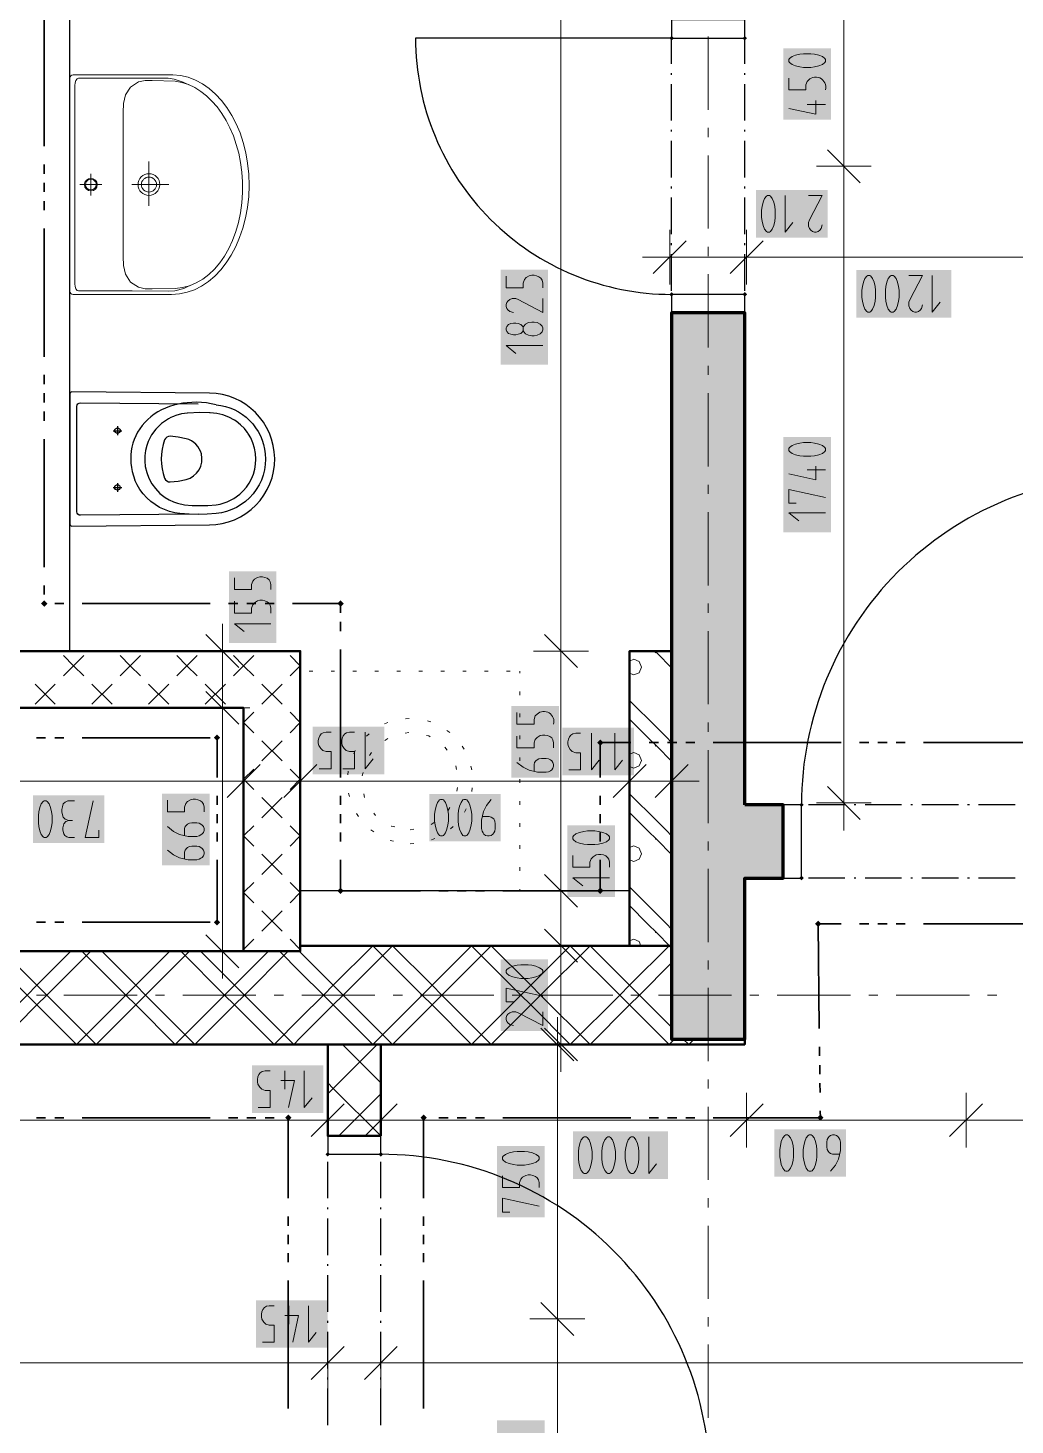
# Model space of a CAD drawing. Header units: millimetres. Extents: x 0 to 594, y 0 to 420.
# Drawn here: x 448.8 to 473.51, y 226.79 to 261.76 of the extents above; entities that cross this region are included whole.
import ezdxf

# ---------------------------------------------------------------- set-up
doc = ezdxf.new("R2010")
doc.units = ezdxf.units.MM
doc.header["$LTSCALE"] = 8
for name, color, linetype in [('PDF_Dvere', 7, 'Continuous'), ('PDF_Instalacni prizdivka do 1m', 7, 'Continuous'), ('PDF_Instalacni prizdivky', 7, 'Continuous'), ('PDF_Koty delkove', 7, 'Continuous'), ('PDF_Osy hlavni', 7, 'Continuous'), ('PDF_Pozarni useky', 7, 'Continuous'), ('PDF_Pricky CP', 7, 'Continuous'), ('PDF_Pricky zdene', 7, 'Continuous'), ('PDF_Sanita', 7, 'Continuous'), ('PDF_Steny akusticke', 7, 'Continuous'), ('PDF_Steny obvodove nosne', 7, 'Continuous')]:
    doc.layers.add(name, color=color, linetype=linetype)

msp = doc.modelspace()

# ---------------------------------------------------------------- linework, layer by layer
at = {"layer": 'PDF_Dvere', "lineweight": 25}
for points in [[(466.747, 261.499), (466.747, 261.957), (464.915, 261.957), (464.915, 261.499)], [(466.747, 254.63), (466.747, 255.088), (464.915, 255.088), (464.915, 254.63)], [(467.708, 240.48), (468.166, 240.48), (468.166, 242.312), (467.708, 242.312)], [(456.306, 234.023), (456.306, 233.565), (457.634, 233.565), (457.634, 234.023)]]:
    msp.add_lwpolyline(points, close=True, dxfattribs=at)
for points in [[(464.915, 260.856), (464.915, 261.499), (458.504, 261.499, 0.414214), (464.915, 255.088)], [(476.409, 242.312), (476.409, 250.555, 0.414214), (468.166, 242.312)], [(457.634, 225.322), (465.877, 225.322, 0.414214), (457.634, 233.565)]]:
    msp.add_lwpolyline(points, format="xyb", dxfattribs=at)
for points in [[(466.747, 260.856), (466.747, 261.499)], [(464.915, 260.581), (464.915, 260.627)], [(466.747, 260.581), (466.747, 260.627)], [(464.915, 259.437), (464.915, 260.352)], [(466.747, 259.437), (466.747, 260.352)], [(464.915, 259.162), (464.915, 259.208)], [(466.747, 259.162), (466.747, 259.208)], [(464.915, 258.017), (464.915, 258.933)], [(466.747, 258.017), (466.747, 258.933)], [(464.915, 257.742), (464.915, 257.788)], [(466.747, 257.742), (466.747, 257.788)], [(464.915, 256.597), (464.915, 257.513)], [(466.747, 256.597), (466.747, 257.513)], [(464.915, 256.323), (464.915, 256.368)], [(466.747, 256.323), (466.747, 256.368)], [(464.915, 255.178), (464.915, 256.094)], [(466.747, 255.178), (466.747, 256.094)], [(469.255, 242.312), (468.339, 242.312)], [(469.53, 242.312), (469.484, 242.312)], [(470.674, 242.312), (469.759, 242.312)], [(470.949, 242.312), (470.903, 242.312)], [(472.094, 242.312), (471.178, 242.312)], [(472.369, 242.312), (472.323, 242.312)], [(473.514, 242.312), (472.598, 242.312)], [(469.255, 240.48), (468.339, 240.48)], [(469.53, 240.48), (469.484, 240.48)], [(470.674, 240.48), (469.759, 240.48)], [(470.949, 240.48), (470.903, 240.48)], [(472.094, 240.48), (471.178, 240.48)], [(472.369, 240.48), (472.323, 240.48)], [(473.514, 240.48), (472.598, 240.48)], [(456.306, 232.464), (456.306, 233.38)], [(457.634, 232.464), (457.634, 233.38)], [(456.306, 232.189), (456.306, 232.235)], [(457.634, 232.189), (457.634, 232.235)], [(456.306, 231.044), (456.306, 231.96)], [(457.634, 231.044), (457.634, 231.96)], [(456.306, 230.77), (456.306, 230.815)], [(457.634, 230.77), (457.634, 230.815)], [(456.306, 229.625), (456.306, 230.541)], [(457.634, 229.625), (457.634, 230.541)], [(456.306, 229.35), (456.306, 229.396)], [(456.306, 228.205), (456.306, 229.121)], [(457.634, 229.35), (457.634, 229.396)], [(457.634, 228.205), (457.634, 229.121)], [(456.306, 227.93), (456.306, 227.976)], [(456.306, 226.786), (456.306, 227.701)], [(457.634, 227.93), (457.634, 227.976)], [(457.634, 226.786), (457.634, 227.701)]]:
    msp.add_lwpolyline(points, dxfattribs=at)
at = {"layer": 'PDF_Dvere', "lineweight": 25, "transparency": 33554559}
for points in [[(464.915, 261.442), (464.858, 261.499), (464.973, 261.499), (464.915, 261.557)], [(466.747, 261.442), (466.69, 261.499), (466.804, 261.499), (466.747, 261.557)], [(464.915, 255.031), (464.858, 255.088), (464.973, 255.088), (464.915, 255.146)], [(466.747, 255.031), (466.69, 255.088), (466.804, 255.088), (466.747, 255.146)], [(468.223, 242.312), (468.166, 242.255), (468.166, 242.369), (468.109, 242.312)], [(468.223, 240.48), (468.166, 240.423), (468.166, 240.537), (468.109, 240.48)], [(456.306, 233.508), (456.249, 233.565), (456.363, 233.565), (456.306, 233.622)], [(457.634, 233.508), (457.577, 233.565), (457.691, 233.565), (457.634, 233.622)]]:
    msp.add_solid(points, dxfattribs=at)
at = {"layer": 'PDF_Instalacni prizdivka do 1m', "lineweight": 25}
for points in [[(448.292, 262.873), (448.292, 246.159), (449.849, 246.159), (449.849, 262.873)], [(455.619, 238.786), (463.862, 238.786), (463.862, 240.16), (455.619, 240.16)]]:
    msp.add_lwpolyline(points, close=True, dxfattribs=at)
at = {"layer": 'PDF_Instalacni prizdivky', "lineweight": 50}
msp.add_lwpolyline([(464.915, 238.786), (464.915, 246.159), (464.87, 246.159), (463.862, 246.159), (463.862, 238.786)], close=True, dxfattribs=at)
at = {"layer": 'PDF_Instalacni prizdivky', "lineweight": 9}
for points in [[(463.862, 245.604), (463.965, 245.562), (464.104, 245.619), (464.161, 245.758), (464.104, 245.897), (463.965, 245.954), (463.862, 245.911)], [(464.549, 246.108), (464.498, 246.159)], [(464.915, 245.742), (464.549, 246.108)], [(464.915, 243.873), (464.783, 244.006), (464.549, 244.24), (463.862, 244.927)], [(464.315, 244.006), (463.862, 244.46)], [(464.549, 243.773), (464.315, 244.006)], [(464.915, 243.406), (464.549, 243.773)], [(463.862, 243.269), (463.965, 243.226), (464.104, 243.284), (464.161, 243.422), (464.104, 243.561), (463.965, 243.619), (463.862, 243.576)], [(464.915, 241.538), (464.783, 241.671), (464.549, 241.904), (463.862, 242.591)], [(464.315, 241.671), (463.862, 242.124)], [(464.549, 241.437), (464.315, 241.671)], [(464.915, 241.071), (464.549, 241.437)], [(463.862, 240.933), (463.965, 240.891), (464.104, 240.948), (464.161, 241.087), (464.104, 241.226), (463.965, 241.283), (463.862, 241.24)], [(464.915, 239.202), (464.783, 239.335), (464.549, 239.569), (463.862, 240.256)], [(464.315, 239.335), (463.862, 239.789)], [(464.549, 239.102), (464.315, 239.335)], [(464.147, 238.786), (464.104, 238.89), (463.965, 238.948), (463.862, 238.905)], [(464.865, 238.786), (464.549, 239.102)]]:
    msp.add_lwpolyline(points, dxfattribs=at)
at = {"layer": 'PDF_Instalacni prizdivky', "lineweight": 9, "transparency": 33554559}
for points in [[(464.514, 246.104), (464.493, 246.124), (464.535, 246.124), (464.514, 246.145)], [(464.514, 243.768), (464.493, 243.789), (464.535, 243.789), (464.514, 243.81)], [(464.514, 241.433), (464.493, 241.454), (464.535, 241.454), (464.514, 241.474)], [(464.514, 239.097), (464.493, 239.118), (464.535, 239.118), (464.514, 239.139)]]:
    msp.add_solid(points, dxfattribs=at)
at = {"layer": 'PDF_Koty delkove', "lineweight": 18}
for points in [[(462.145, 236.313), (462.145, 237.158), (462.145, 238.786), (462.145, 240.16), (462.145, 244.34), (462.145, 246.159), (462.145, 262.873), (462.145, 269.284), (462.145, 270.612), (462.145, 276.108), (462.145, 313.476)], [(469.226, 242.358), (469.226, 258.294), (469.226, 262.415)], [(468.524, 259.939), (468.524, 259.596), (467.853, 259.744)], [(468.768, 259.841), (468.311, 259.841)], [(469.639, 257.882), (468.814, 258.706)], [(469.913, 258.294), (469.226, 258.294), (468.54, 258.294)], [(467.498, 256.921), (467.51, 257.011), (467.51, 257.194), (467.498, 257.286), (467.473, 257.393), (467.436, 257.485), (467.388, 257.546), (467.363, 257.562), (467.315, 257.562), (467.29, 257.546), (467.241, 257.485), (467.204, 257.393), (467.18, 257.286), (467.168, 257.194)], [(467.755, 257.562), (467.755, 256.646), (467.95, 256.889)], [(468.342, 257.562), (468.685, 257.562), (468.366, 256.951), (468.342, 256.889), (468.342, 256.798), (468.366, 256.737), (468.403, 256.692), (468.44, 256.661), (468.489, 256.646), (468.537, 256.646), (468.586, 256.661), (468.623, 256.692), (468.66, 256.737), (468.685, 256.828)], [(467.168, 257.194), (467.168, 257.011), (467.18, 256.921), (467.204, 256.813), (467.241, 256.722), (467.29, 256.661), (467.315, 256.646), (467.363, 256.646), (467.388, 256.661), (467.436, 256.722), (467.473, 256.813), (467.498, 256.921)], [(464.87, 256.707), (464.87, 256.02), (464.87, 255.333)], [(466.793, 256.707), (466.793, 256.02), (466.793, 255.333)], [(465.282, 256.432), (464.457, 255.608)], [(467.205, 256.432), (466.381, 255.608)], [(464.87, 256.02), (464.183, 256.02)], [(524.585, 256.02), (520.535, 256.02), (518.174, 256.02), (514.199, 256.02), (511.58, 256.02), (507.641, 256.02), (497.658, 256.02), (496.65, 256.02), (480.256, 256.02), (477.783, 256.02), (466.793, 256.02), (464.87, 256.02)], [(460.771, 255.544), (460.771, 255.25), (461.198, 255.25), (461.198, 255.373), (461.229, 255.458), (461.275, 255.507), (461.351, 255.556), (461.411, 255.568), (461.473, 255.568), (461.534, 255.556), (461.594, 255.531), (461.64, 255.495), (461.671, 255.446), (461.687, 255.373), (461.687, 255.25)], [(470.853, 255.562), (471.196, 255.562), (470.877, 254.951), (470.853, 254.89), (470.853, 254.798), (470.877, 254.737), (470.914, 254.692), (470.951, 254.661), (471, 254.646), (471.048, 254.646), (471.098, 254.661), (471.134, 254.692), (471.171, 254.737), (471.196, 254.828)], [(471.44, 255.562), (471.44, 254.646), (471.636, 254.89)], [(461.687, 254.981), (461.687, 254.638), (461.076, 254.957), (461.015, 254.981), (460.923, 254.981), (460.863, 254.957), (460.817, 254.92), (460.786, 254.883), (460.771, 254.834), (460.771, 254.786), (460.786, 254.737), (460.817, 254.7), (460.863, 254.663), (460.953, 254.638)], [(461.198, 254.174), (461.182, 254.15), (461.136, 254.113), (461.076, 254.089), (461.015, 254.076), (460.953, 254.076), (460.893, 254.089), (460.831, 254.113), (460.786, 254.162), (460.771, 254.199), (460.771, 254.247), (460.786, 254.284), (460.831, 254.333), (460.893, 254.357), (460.953, 254.37), (461.015, 254.37), (461.076, 254.357), (461.136, 254.333), (461.182, 254.296), (461.198, 254.272)], [(461.687, 253.807), (460.771, 253.807), (461.015, 253.612)], [(468.524, 250.791), (468.524, 250.448), (467.853, 250.596)], [(468.768, 250.693), (468.311, 250.693)], [(468.035, 249.861), (467.853, 249.861), (467.853, 250.204), (468.768, 250.008)], [(468.768, 249.617), (467.853, 249.617), (468.096, 249.421)], [(453.968, 247.994), (453.968, 247.7), (454.394, 247.7), (454.394, 247.823), (454.426, 247.908), (454.471, 247.957), (454.547, 248.005), (454.608, 248.018), (454.669, 248.018), (454.731, 248.005), (454.791, 247.981), (454.837, 247.944), (454.868, 247.896), (454.884, 247.823), (454.884, 247.7)], [(453.968, 247.406), (453.968, 247.113), (454.394, 247.113), (454.394, 247.235), (454.426, 247.321), (454.471, 247.37), (454.547, 247.418), (454.608, 247.431), (454.669, 247.431), (454.731, 247.418), (454.791, 247.394), (454.837, 247.357), (454.868, 247.309), (454.884, 247.235), (454.884, 247.113)], [(454.079, 245.746), (453.255, 246.571)], [(453.667, 246.159), (453.667, 246.846)], [(454.884, 246.844), (453.968, 246.844), (454.211, 246.648)], [(462.557, 245.746), (461.733, 246.571)], [(454.354, 246.159), (453.667, 246.159), (452.98, 246.159)], [(453.667, 241.847), (453.667, 244.739), (453.667, 246.159)], [(462.832, 246.159), (462.145, 246.159), (461.458, 246.159)], [(454.079, 244.327), (453.255, 245.151)], [(454.354, 244.739), (453.667, 244.739), (452.98, 244.739)], [(456.094, 243.216), (456.387, 243.216), (456.387, 243.643), (456.265, 243.643), (456.179, 243.674), (456.13, 243.72), (456.082, 243.796), (456.069, 243.856), (456.069, 243.918), (456.082, 243.979), (456.106, 244.039), (456.143, 244.085), (456.191, 244.116), (456.265, 244.132), (456.387, 244.132)], [(456.681, 243.216), (456.974, 243.216), (456.974, 243.643), (456.852, 243.643), (456.767, 243.674), (456.717, 243.72), (456.669, 243.796), (456.656, 243.856), (456.656, 243.918), (456.669, 243.979), (456.693, 244.039), (456.73, 244.085), (456.778, 244.116), (456.852, 244.132), (456.974, 244.132)], [(457.244, 244.132), (457.244, 243.216), (457.439, 243.46)], [(462.342, 243.19), (462.636, 243.19), (462.636, 243.617), (462.513, 243.617), (462.428, 243.648), (462.379, 243.693), (462.331, 243.769), (462.318, 243.83), (462.318, 243.891), (462.331, 243.953), (462.355, 244.013), (462.391, 244.059), (462.44, 244.09), (462.513, 244.106), (462.636, 244.106)], [(462.905, 244.106), (462.905, 243.19), (463.1, 243.433)], [(463.492, 244.106), (463.492, 243.19), (463.687, 243.433)], [(461.043, 244.034), (461.043, 243.741), (461.47, 243.741), (461.47, 243.863), (461.501, 243.949), (461.547, 243.998), (461.623, 244.046), (461.683, 244.059), (461.744, 244.059), (461.806, 244.046), (461.866, 244.022), (461.912, 243.985), (461.943, 243.937), (461.959, 243.863), (461.959, 243.741)], [(454.2, 243.594), (454.2, 242.907), (454.2, 242.22)], [(455.619, 243.594), (455.619, 242.907), (455.619, 242.22)], [(461.47, 243.154), (461.47, 243.325), (461.485, 243.374), (461.515, 243.411), (461.547, 243.435), (461.591, 243.459), (461.653, 243.472), (461.775, 243.472), (461.836, 243.459), (461.882, 243.435), (461.912, 243.411), (461.943, 243.374), (461.959, 243.325), (461.959, 243.276), (461.943, 243.227), (461.912, 243.191), (461.882, 243.166), (461.836, 243.141), (461.775, 243.129), (461.561, 243.129), (461.348, 243.178), (461.195, 243.251), (461.043, 243.374)], [(463.862, 243.594), (463.862, 242.907), (463.862, 242.22)], [(464.915, 243.594), (464.915, 242.907), (464.915, 242.22)], [(454.612, 243.319), (453.787, 242.495)], [(456.031, 243.319), (455.207, 242.495)], [(464.274, 243.319), (463.45, 242.495)], [(465.327, 243.319), (464.503, 242.495)], [(464.915, 242.907), (463.862, 242.907), (461.787, 242.907), (455.619, 242.907), (454.552, 242.907), (454.2, 242.907), (452.545, 242.907), (447.514, 242.907)], [(464.915, 242.907), (465.602, 242.907)], [(469.639, 241.945), (468.814, 242.77)], [(449.966, 242.412), (449.795, 242.412), (449.734, 242.381), (449.685, 242.335), (449.661, 242.259), (449.648, 242.198), (449.648, 242.137), (449.661, 242.06), (449.685, 242), (449.734, 241.954), (449.819, 241.923)], [(450.578, 241.679), (450.578, 241.496), (450.235, 241.496), (450.43, 242.412)], [(452.293, 242.428), (452.293, 242.134), (452.72, 242.134), (452.72, 242.257), (452.751, 242.342), (452.797, 242.391), (452.873, 242.44), (452.933, 242.452), (452.995, 242.452), (453.056, 242.44), (453.116, 242.416), (453.162, 242.379), (453.193, 242.33), (453.209, 242.257), (453.209, 242.134)], [(459.202, 241.548), (459.251, 241.609), (459.287, 241.701), (459.312, 241.808), (459.325, 241.899), (459.325, 242.082), (459.312, 242.174), (459.287, 242.281), (459.251, 242.372), (459.202, 242.434), (459.177, 242.449), (459.129, 242.449), (459.104, 242.434), (459.055, 242.372), (459.019, 242.281), (458.995, 242.174), (458.982, 242.082)], [(460.401, 242.449), (460.278, 242.296), (460.205, 242.143), (460.156, 241.93)], [(469.913, 242.358), (469.226, 242.358), (468.54, 242.358)], [(469.226, 242.358), (469.226, 241.671)], [(458.982, 242.082), (458.982, 241.899), (458.995, 241.808), (459.019, 241.701), (459.055, 241.609), (459.104, 241.548), (459.129, 241.533), (459.177, 241.533), (459.202, 241.548)], [(460.156, 241.93), (460.156, 241.716), (460.169, 241.655), (460.193, 241.609), (460.217, 241.579), (460.254, 241.548), (460.303, 241.533), (460.351, 241.533), (460.401, 241.548), (460.437, 241.579), (460.462, 241.609), (460.486, 241.655), (460.499, 241.716), (460.499, 241.838), (460.486, 241.899), (460.462, 241.96), (460.401, 242.006), (460.351, 242.022), (460.18, 242.022)], [(449.819, 241.496), (449.77, 241.511), (449.721, 241.542), (449.697, 241.588), (449.672, 241.679), (449.672, 241.74), (449.697, 241.832), (449.746, 241.893), (449.819, 241.923), (449.917, 241.923)], [(453.086, 241.535), (453.025, 241.522), (452.811, 241.522), (452.598, 241.572), (452.445, 241.645), (452.293, 241.768)], [(452.72, 241.547), (452.72, 241.718), (452.735, 241.768), (452.766, 241.804), (452.797, 241.828), (452.842, 241.853), (452.903, 241.865), (453.025, 241.865), (453.086, 241.853), (453.132, 241.828), (453.162, 241.804), (453.193, 241.768), (453.209, 241.718), (453.209, 241.67), (453.193, 241.621), (453.162, 241.584), (453.132, 241.56), (453.086, 241.535)], [(453.667, 238.648), (453.667, 241.847)], [(462.992, 241.657), (462.809, 241.657), (462.719, 241.645), (462.611, 241.621), (462.52, 241.584), (462.459, 241.536), (462.444, 241.511), (462.444, 241.462), (462.459, 241.437), (462.52, 241.389), (462.611, 241.352), (462.719, 241.327), (462.809, 241.315), (462.992, 241.315), (463.084, 241.327), (463.191, 241.352)], [(463.191, 241.352), (463.283, 241.389), (463.344, 241.437), (463.36, 241.462), (463.36, 241.511), (463.344, 241.536), (463.283, 241.584), (463.191, 241.621), (463.084, 241.645), (462.992, 241.657)], [(449.966, 241.496), (449.819, 241.496)], [(452.72, 240.96), (452.72, 241.131), (452.735, 241.18), (452.766, 241.217), (452.797, 241.241), (452.842, 241.266), (452.903, 241.278), (453.025, 241.278), (453.086, 241.266), (453.132, 241.241), (453.162, 241.217), (453.193, 241.18), (453.209, 241.131), (453.209, 241.083), (453.193, 241.034), (453.162, 240.997), (453.132, 240.973), (453.086, 240.948), (453.025, 240.935), (452.811, 240.935), (452.598, 240.984), (452.445, 241.058), (452.293, 241.18)], [(462.444, 241.046), (462.444, 240.753), (462.871, 240.753), (462.871, 240.875), (462.902, 240.96), (462.948, 241.009), (463.024, 241.058), (463.084, 241.07), (463.145, 241.07), (463.207, 241.058), (463.267, 241.034), (463.313, 240.997), (463.344, 240.948), (463.36, 240.875), (463.36, 240.753)], [(462.557, 239.747), (461.733, 240.572)], [(463.36, 240.483), (462.444, 240.483), (462.688, 240.288)], [(462.832, 240.16), (462.145, 240.16), (461.458, 240.16)], [(462.557, 238.374), (461.733, 239.198)], [(454.079, 238.236), (453.255, 239.06)], [(454.354, 238.648), (453.667, 238.648), (452.98, 238.648)], [(453.667, 238.648), (453.667, 237.961)], [(462.832, 238.786), (462.145, 238.786), (461.458, 238.786)], [(460.786, 238.186), (460.771, 238.161), (460.771, 238.113), (460.786, 238.088), (460.847, 238.039), (460.939, 238.003), (461.046, 237.978), (461.136, 237.965), (461.32, 237.965), (461.411, 237.978), (461.518, 238.003), (461.61, 238.039), (461.671, 238.088), (461.687, 238.113), (461.687, 238.161), (461.671, 238.186), (461.61, 238.234), (461.518, 238.271), (461.411, 238.295), (461.32, 238.308)], [(461.32, 238.308), (461.136, 238.308), (461.046, 238.295), (460.939, 238.271), (460.847, 238.234), (460.786, 238.186)], [(460.953, 237.378), (460.771, 237.378), (460.771, 237.721), (461.687, 237.526)], [(461.687, 237.134), (461.687, 236.791), (461.076, 237.109), (461.015, 237.134), (460.923, 237.134), (460.863, 237.109), (460.817, 237.073), (460.786, 237.036), (460.771, 236.987), (460.771, 236.938), (460.786, 236.889), (460.817, 236.853), (460.863, 236.816), (460.953, 236.791)], [(462.055, 236.313), (462.055, 237)], [(462.468, 235.901), (461.643, 236.725)], [(462.557, 235.901), (461.733, 236.725)], [(462.742, 236.313), (462.055, 236.313), (461.368, 236.313)], [(462.832, 236.313), (462.145, 236.313), (461.458, 236.313)], [(462.055, 145.412), (462.055, 167.145), (462.055, 182.78), (462.055, 188.275), (462.055, 189.603), (462.055, 196.014), (462.055, 212.729), (462.055, 218.728), (462.055, 220.102), (462.055, 222.575), (462.055, 229.444), (462.055, 236.313)], [(462.145, 236.313), (462.145, 235.626)], [(454.567, 234.738), (454.861, 234.738), (454.861, 235.164), (454.738, 235.164), (454.653, 235.195), (454.604, 235.241), (454.556, 235.317), (454.543, 235.378), (454.543, 235.439), (454.556, 235.5), (454.58, 235.561), (454.616, 235.607), (454.665, 235.638), (454.738, 235.653), (454.861, 235.653)], [(455.13, 235.409), (455.473, 235.409), (455.325, 234.738)], [(455.228, 235.653), (455.228, 235.195)], [(455.717, 235.653), (455.717, 234.738), (455.913, 234.981)], [(456.306, 235.107), (456.306, 234.42), (456.306, 233.733)], [(457.634, 235.107), (457.634, 234.42), (457.634, 233.733)], [(466.793, 235.107), (466.793, 234.42), (466.793, 233.733)], [(472.287, 235.107), (472.287, 234.42), (472.287, 233.733)], [(456.718, 234.832), (455.894, 234.008)], [(458.046, 234.832), (457.222, 234.008)], [(467.205, 234.832), (466.381, 234.008)], [(472.7, 234.832), (471.875, 234.008)], [(523.852, 234.42), (508.294, 234.42), (496.914, 234.42), (492.987, 234.42), (485.294, 234.42), (472.287, 234.42), (466.793, 234.42), (457.634, 234.42), (456.306, 234.42), (425.487, 234.42), (420.083, 234.42), (409.093, 234.42), (398.881, 234.42)], [(462.923, 233.635), (462.91, 233.727), (462.885, 233.834), (462.848, 233.926), (462.8, 233.987), (462.775, 234.003), (462.727, 234.003), (462.702, 233.987), (462.653, 233.926), (462.617, 233.834), (462.592, 233.727), (462.58, 233.635)], [(464.084, 233.361), (464.097, 233.452), (464.097, 233.635), (464.084, 233.727), (464.059, 233.834), (464.023, 233.926), (463.974, 233.987), (463.949, 234.003), (463.901, 234.003), (463.876, 233.987), (463.827, 233.926), (463.791, 233.834), (463.767, 233.727), (463.754, 233.635)], [(464.341, 234.003), (464.341, 233.087), (464.536, 233.33)], [(468.542, 233.414), (468.554, 233.504), (468.554, 233.687), (468.542, 233.779), (468.517, 233.886), (468.48, 233.978), (468.431, 234.039), (468.407, 234.055), (468.358, 234.055), (468.333, 234.039), (468.285, 233.978), (468.248, 233.886), (468.224, 233.779), (468.211, 233.687)], [(469.116, 233.566), (468.945, 233.566), (468.896, 233.581), (468.859, 233.611), (468.835, 233.642), (468.811, 233.687), (468.798, 233.749), (468.798, 233.871), (468.811, 233.932), (468.835, 233.978), (468.859, 234.008), (468.896, 234.039), (468.945, 234.055), (468.994, 234.055), (469.043, 234.039), (469.079, 234.008), (469.104, 233.978), (469.129, 233.932), (469.141, 233.871), (469.141, 233.657), (469.092, 233.444), (469.019, 233.291), (468.896, 233.139)], [(462.58, 233.635), (462.58, 233.452), (462.592, 233.361), (462.617, 233.254), (462.653, 233.163), (462.702, 233.101), (462.727, 233.087), (462.775, 233.087), (462.8, 233.101), (462.848, 233.163), (462.885, 233.254), (462.91, 233.361), (462.923, 233.452), (462.923, 233.635)], [(463.754, 233.635), (463.754, 233.452), (463.767, 233.361), (463.791, 233.254), (463.827, 233.163), (463.876, 233.101), (463.901, 233.087), (463.949, 233.087), (463.974, 233.101), (464.023, 233.163), (464.059, 233.254), (464.084, 233.361)], [(468.211, 233.687), (468.211, 233.504), (468.224, 233.414), (468.248, 233.306), (468.285, 233.215), (468.333, 233.153), (468.358, 233.139), (468.407, 233.139), (468.431, 233.153), (468.48, 233.215), (468.517, 233.306), (468.542, 233.414)], [(460.682, 233.026), (460.682, 232.732), (461.108, 232.732), (461.108, 232.855), (461.14, 232.94), (461.185, 232.989), (461.261, 233.037), (461.322, 233.05), (461.383, 233.05), (461.444, 233.037), (461.505, 233.013), (461.551, 232.976), (461.582, 232.928), (461.597, 232.855), (461.597, 232.732)], [(460.864, 232.12), (460.682, 232.12), (460.682, 232.463), (461.597, 232.267)], [(454.671, 228.859), (454.964, 228.859), (454.964, 229.286), (454.842, 229.286), (454.757, 229.317), (454.707, 229.363), (454.659, 229.439), (454.647, 229.5), (454.647, 229.561), (454.659, 229.622), (454.683, 229.683), (454.72, 229.729), (454.768, 229.76), (454.842, 229.775), (454.964, 229.775)], [(455.331, 229.775), (455.331, 229.317)], [(455.821, 229.775), (455.821, 228.859), (456.016, 229.103)], [(462.468, 229.032), (461.643, 229.856)], [(455.234, 229.531), (455.576, 229.531), (455.429, 228.859)], [(462.742, 229.444), (462.055, 229.444), (461.368, 229.444)], [(456.718, 228.753), (455.894, 227.928)], [(456.306, 229.027), (456.306, 228.341), (456.306, 227.654)], [(458.046, 228.753), (457.222, 227.928)], [(457.634, 229.027), (457.634, 228.341), (457.634, 227.654)], [(492.987, 228.341), (475.377, 228.341), (472.422, 228.341), (457.634, 228.341), (456.306, 228.341), (177.604, 228.341)]]:
    msp.add_lwpolyline(points, dxfattribs=at)
for points in [[(468.401, 261.113), (468.218, 261.113), (468.127, 261.101), (468.02, 261.077), (467.929, 261.04), (467.867, 260.991), (467.853, 260.966), (467.853, 260.918), (467.867, 260.893), (467.929, 260.845), (468.02, 260.808), (468.127, 260.783), (468.218, 260.77), (468.401, 260.77), (468.493, 260.783), (468.6, 260.808), (468.692, 260.845), (468.753, 260.893), (468.768, 260.918), (468.768, 260.966), (468.753, 260.991), (468.692, 261.04), (468.6, 261.077), (468.493, 261.101)], [(469.679, 255.195), (469.679, 255.011), (469.691, 254.921), (469.716, 254.814), (469.752, 254.722), (469.801, 254.661), (469.826, 254.646), (469.874, 254.646), (469.899, 254.661), (469.948, 254.722), (469.984, 254.814), (470.009, 254.921), (470.022, 255.011), (470.022, 255.195), (470.009, 255.286), (469.984, 255.393), (469.948, 255.485), (469.899, 255.546), (469.874, 255.562), (469.826, 255.562), (469.801, 255.546), (469.752, 255.485), (469.716, 255.393), (469.691, 255.286)], [(470.266, 255.195), (470.266, 255.011), (470.279, 254.921), (470.303, 254.814), (470.34, 254.722), (470.388, 254.661), (470.413, 254.646), (470.461, 254.646), (470.486, 254.661), (470.535, 254.722), (470.571, 254.814), (470.596, 254.921), (470.609, 255.011), (470.609, 255.195), (470.596, 255.286), (470.571, 255.393), (470.535, 255.485), (470.486, 255.546), (470.461, 255.562), (470.413, 255.562), (470.388, 255.546), (470.34, 255.485), (470.303, 255.393), (470.279, 255.286)], [(461.473, 254.394), (461.411, 254.394), (461.335, 254.381), (461.259, 254.345), (461.213, 254.296), (461.198, 254.272), (461.198, 254.174), (461.213, 254.15), (461.259, 254.1), (461.335, 254.064), (461.411, 254.051), (461.473, 254.051), (461.549, 254.064), (461.626, 254.1), (461.671, 254.15), (461.687, 254.199), (461.687, 254.247), (461.671, 254.296), (461.626, 254.345), (461.549, 254.381)], [(468.401, 251.378), (468.218, 251.378), (468.127, 251.365), (468.02, 251.341), (467.929, 251.305), (467.867, 251.256), (467.853, 251.231), (467.853, 251.183), (467.867, 251.158), (467.929, 251.109), (468.02, 251.073), (468.127, 251.048), (468.218, 251.035), (468.401, 251.035), (468.493, 251.048), (468.6, 251.073), (468.692, 251.109), (468.753, 251.158), (468.768, 251.183), (468.768, 251.231), (468.753, 251.256), (468.692, 251.305), (468.6, 251.341), (468.493, 251.365)], [(449.061, 242.045), (449.061, 241.862), (449.073, 241.771), (449.098, 241.664), (449.134, 241.572), (449.183, 241.511), (449.208, 241.496), (449.256, 241.496), (449.281, 241.511), (449.33, 241.572), (449.366, 241.664), (449.391, 241.771), (449.404, 241.862), (449.404, 242.045), (449.391, 242.137), (449.366, 242.244), (449.33, 242.335), (449.281, 242.397), (449.256, 242.412), (449.208, 242.412), (449.183, 242.397), (449.134, 242.335), (449.098, 242.244), (449.073, 242.137)], [(459.569, 242.082), (459.569, 241.899), (459.582, 241.808), (459.606, 241.701), (459.643, 241.609), (459.691, 241.548), (459.716, 241.533), (459.764, 241.533), (459.789, 241.548), (459.838, 241.609), (459.874, 241.701), (459.899, 241.808), (459.912, 241.899), (459.912, 242.082), (459.899, 242.174), (459.874, 242.281), (459.838, 242.372), (459.789, 242.434), (459.764, 242.449), (459.716, 242.449), (459.691, 242.434), (459.643, 242.372), (459.606, 242.281), (459.582, 242.174)], [(463.167, 233.635), (463.167, 233.452), (463.179, 233.361), (463.204, 233.254), (463.24, 233.163), (463.289, 233.101), (463.314, 233.087), (463.362, 233.087), (463.387, 233.101), (463.436, 233.163), (463.472, 233.254), (463.497, 233.361), (463.51, 233.452), (463.51, 233.635), (463.497, 233.727), (463.472, 233.834), (463.436, 233.926), (463.387, 233.987), (463.362, 234.003), (463.314, 234.003), (463.289, 233.987), (463.24, 233.926), (463.204, 233.834), (463.179, 233.727)], [(467.624, 233.687), (467.624, 233.504), (467.637, 233.414), (467.661, 233.306), (467.698, 233.215), (467.746, 233.153), (467.771, 233.139), (467.819, 233.139), (467.844, 233.153), (467.893, 233.215), (467.929, 233.306), (467.954, 233.414), (467.967, 233.504), (467.967, 233.687), (467.954, 233.779), (467.929, 233.886), (467.893, 233.978), (467.844, 234.039), (467.819, 234.055), (467.771, 234.055), (467.746, 234.039), (467.698, 233.978), (467.661, 233.886), (467.637, 233.779)], [(461.23, 233.637), (461.047, 233.637), (460.956, 233.624), (460.849, 233.6), (460.758, 233.563), (460.696, 233.515), (460.682, 233.49), (460.682, 233.442), (460.696, 233.417), (460.758, 233.368), (460.849, 233.332), (460.956, 233.307), (461.047, 233.294), (461.23, 233.294), (461.322, 233.307), (461.429, 233.332), (461.521, 233.368), (461.582, 233.417), (461.597, 233.442), (461.597, 233.49), (461.582, 233.515), (461.521, 233.563), (461.429, 233.6), (461.322, 233.624)]]:
    msp.add_lwpolyline(points, close=True, dxfattribs=at)
for points in [[(467.853, 260.502), (467.853, 260.208), (468.279, 260.208), (468.279, 260.331), (468.311, 260.416, -0.843825), (468.768, 260.208)], [(461.043, 244.622), (461.043, 244.328), (461.47, 244.328), (461.47, 244.451), (461.501, 244.536), (461.547, 244.585, -0.75317), (461.959, 244.328)]]:
    msp.add_lwpolyline(points, format="xyb", dxfattribs=at)
at = {"layer": 'PDF_Koty delkove', "color": 7, "lineweight": 18, "true_color": 0xffffff, "transparency": 33554559}
for points in [[(468.906, 259.459), (468.906, 261.25), (467.715, 259.459), (467.715, 261.25)], [(468.822, 257.699), (467.031, 257.699), (468.822, 256.508), (467.031, 256.508)], [(461.824, 253.327), (461.824, 255.705), (460.634, 253.327), (460.634, 255.705)], [(471.92, 255.699), (469.542, 255.699), (471.92, 254.509), (469.542, 254.509)], [(468.906, 249.136), (468.906, 251.515), (467.715, 249.136), (467.715, 251.515)], [(455.021, 246.363), (455.021, 248.155), (453.83, 246.363), (453.83, 248.155)], [(462.096, 242.992), (462.096, 244.783), (460.905, 242.992), (460.905, 244.783)], [(457.724, 244.269), (455.932, 244.269), (457.724, 243.079), (455.932, 243.079)], [(463.972, 244.243), (462.181, 244.243), (463.972, 243.052), (462.181, 243.052)], [(450.715, 242.55), (448.924, 242.55), (450.715, 241.359), (448.924, 241.359)], [(453.346, 240.798), (453.346, 242.589), (452.156, 240.798), (452.156, 242.589)], [(460.636, 242.587), (458.845, 242.587), (460.636, 241.396), (458.845, 241.396)], [(463.497, 240.003), (463.497, 241.795), (462.306, 240.003), (462.306, 241.795)], [(461.824, 236.654), (461.824, 238.445), (460.634, 236.654), (460.634, 238.445)], [(456.197, 235.791), (454.406, 235.791), (456.197, 234.6), (454.406, 234.6)], [(464.821, 234.14), (462.443, 234.14), (464.821, 232.949), (462.443, 232.949)], [(469.279, 234.192), (467.487, 234.192), (469.279, 233.001), (467.487, 233.001)], [(461.735, 231.983), (461.735, 233.774), (460.544, 231.983), (460.544, 233.774)], [(456.301, 229.913), (454.509, 229.913), (456.301, 228.722), (454.509, 228.722)], [(461.735, 225.113), (461.735, 226.905), (460.544, 225.113), (460.544, 226.905)]]:
    msp.add_solid(points, dxfattribs=at)
at = {"layer": 'PDF_Osy hlavni', "lineweight": 18}
for points in [[(465.831, 259.711), (465.831, 261.543)], [(465.831, 259.024), (465.831, 259.253)], [(465.831, 256.735), (465.831, 258.567)], [(465.831, 256.048), (465.831, 256.277)], [(465.831, 253.758), (465.831, 255.59)], [(465.831, 253.071), (465.831, 253.3)], [(465.831, 250.782), (465.831, 252.613)], [(465.831, 250.095), (465.831, 250.324)], [(465.831, 247.805), (465.831, 249.637)], [(465.831, 247.118), (465.831, 247.347)], [(465.831, 244.828), (465.831, 246.66)], [(465.831, 244.141), (465.831, 244.37)], [(465.831, 241.852), (465.831, 243.683)], [(465.831, 241.165), (465.831, 241.394)], [(465.831, 238.875), (465.831, 240.707)], [(465.831, 238.188), (465.831, 238.417)], [(449.243, 237.549), (449.014, 237.549)], [(451.533, 237.549), (449.701, 237.549)], [(452.219, 237.549), (451.99, 237.549)], [(454.509, 237.549), (452.677, 237.549)], [(455.196, 237.549), (454.967, 237.549)], [(457.486, 237.549), (455.654, 237.549)], [(458.173, 237.549), (457.944, 237.549)], [(460.462, 237.549), (458.631, 237.549)], [(461.149, 237.549), (460.92, 237.549)], [(463.439, 237.549), (461.607, 237.549)], [(464.126, 237.549), (463.897, 237.549)], [(466.416, 237.549), (464.584, 237.549)], [(465.831, 235.899), (465.831, 237.73)], [(467.102, 237.549), (466.874, 237.549)], [(469.392, 237.549), (467.56, 237.549)], [(470.079, 237.549), (469.85, 237.549)], [(472.369, 237.549), (470.537, 237.549)], [(473.056, 237.549), (472.827, 237.549)], [(465.831, 235.212), (465.831, 235.441)], [(465.831, 232.922), (465.831, 234.754)], [(465.831, 232.235), (465.831, 232.464)], [(465.831, 229.945), (465.831, 231.777)], [(465.831, 229.258), (465.831, 229.487)], [(465.831, 226.969), (465.831, 228.8)]]:
    msp.add_lwpolyline(points, dxfattribs=at)
at = {"layer": 'PDF_Pozarni useky', "lineweight": 35}
for points in [[(449.208, 258.795), (449.208, 262.001)], [(449.208, 258.109), (449.208, 258.338)], [(449.208, 257.651), (449.208, 257.88)], [(449.208, 257.193), (449.208, 257.422)], [(449.208, 253.529), (449.208, 256.735)], [(449.208, 252.842), (449.208, 253.071)], [(449.208, 252.384), (449.208, 252.613)], [(449.208, 251.926), (449.208, 252.155)], [(449.208, 248.263), (449.208, 251.468)], [(449.208, 247.576), (449.208, 247.805)], [(449.243, 247.349), (449.208, 247.349)], [(449.701, 247.349), (449.472, 247.349)], [(453.364, 247.349), (450.159, 247.349)], [(454.051, 247.349), (453.822, 247.349)], [(454.509, 247.349), (454.28, 247.349)], [(454.967, 247.349), (454.738, 247.349)], [(456.627, 247.349), (455.425, 247.349)], [(456.627, 247.118), (456.627, 247.347)], [(456.627, 246.66), (456.627, 246.889)], [(456.627, 242.997), (456.627, 246.202)], [(449.243, 243.992), (449.014, 243.992)], [(449.701, 243.992), (449.472, 243.992)], [(453.364, 243.992), (450.159, 243.992)], [(453.533, 242.997), (453.533, 243.992)], [(463.897, 243.869), (463.129, 243.869)], [(463.129, 242.997), (463.129, 243.869)], [(464.584, 243.869), (464.355, 243.869)], [(465.042, 243.869), (464.813, 243.869)], [(465.5, 243.869), (465.271, 243.869)], [(469.163, 243.869), (465.958, 243.869)], [(469.85, 243.869), (469.621, 243.869)], [(470.308, 243.869), (470.079, 243.869)], [(470.766, 243.869), (470.537, 243.869)], [(474.429, 243.869), (471.224, 243.869)], [(453.533, 242.31), (453.533, 242.539)], [(456.627, 242.31), (456.627, 242.539)], [(463.129, 242.31), (463.129, 242.539)], [(453.533, 241.852), (453.533, 242.081)], [(456.627, 241.852), (456.627, 242.081)], [(463.129, 241.852), (463.129, 242.081)], [(453.533, 241.394), (453.533, 241.623)], [(456.627, 241.394), (456.627, 241.623)], [(463.129, 241.394), (463.129, 241.623)], [(453.533, 239.372), (453.533, 240.936)], [(456.627, 240.16), (456.627, 240.936)], [(460.691, 240.16), (463.129, 240.16), (463.129, 240.936)], [(458.631, 240.16), (456.627, 240.16)], [(459.318, 240.16), (459.089, 240.16)], [(459.775, 240.16), (459.546, 240.16)], [(460.233, 240.16), (460.004, 240.16)], [(449.243, 239.372), (449.014, 239.372)], [(449.701, 239.372), (449.472, 239.372)], [(453.364, 239.372), (450.159, 239.372)], [(468.613, 236.715), (468.583, 239.334)], [(469.163, 239.334), (468.583, 239.334)], [(469.85, 239.334), (469.621, 239.334)], [(470.308, 239.334), (470.079, 239.334)], [(470.766, 239.334), (470.537, 239.334)], [(474.429, 239.334), (471.224, 239.334)], [(468.621, 236.028), (468.619, 236.257)], [(468.626, 235.57), (468.624, 235.799)], [(468.632, 235.112), (468.629, 235.341)], [(468.637, 234.654), (468.639, 234.481), (465.958, 234.481)], [(449.243, 234.481), (449.014, 234.481)], [(449.701, 234.481), (449.472, 234.481)], [(453.364, 234.481), (450.159, 234.481)], [(454.051, 234.481), (453.822, 234.481)], [(454.509, 234.481), (454.28, 234.481)], [(454.967, 234.481), (454.738, 234.481)], [(455.317, 232.464), (455.317, 234.481)], [(458.706, 232.464), (458.706, 234.481)], [(459.318, 234.481), (459.089, 234.481)], [(459.775, 234.481), (459.546, 234.481)], [(460.233, 234.481), (460.004, 234.481)], [(463.897, 234.481), (460.691, 234.481)], [(464.584, 234.481), (464.355, 234.481)], [(465.042, 234.481), (464.813, 234.481)], [(465.5, 234.481), (465.271, 234.481)], [(455.317, 231.777), (455.317, 232.006)], [(458.706, 231.777), (458.706, 232.006)], [(455.317, 231.319), (455.317, 231.548)], [(458.706, 231.319), (458.706, 231.548)], [(455.317, 230.861), (455.317, 231.09)], [(458.706, 230.861), (458.706, 231.09)], [(455.317, 227.198), (455.317, 230.403)], [(458.706, 227.198), (458.706, 230.403)]]:
    msp.add_lwpolyline(points, dxfattribs=at)
at = {"layer": 'PDF_Pozarni useky', "lineweight": 35, "transparency": 33554559}
for points in [[(449.208, 247.269), (449.128, 247.349), (449.288, 247.349), (449.208, 247.429)], [(449.288, 247.349), (449.208, 247.269), (449.208, 247.429), (449.128, 247.349)], [(456.627, 247.269), (456.546, 247.349), (456.707, 247.349), (456.627, 247.429)], [(456.707, 247.349), (456.627, 247.269), (456.627, 247.429), (456.546, 247.349)], [(453.613, 243.992), (453.533, 243.912), (453.533, 244.072), (453.453, 243.992)], [(453.533, 243.912), (453.453, 243.992), (453.613, 243.992), (453.533, 244.072)], [(463.21, 243.869), (463.129, 243.789), (463.129, 243.949), (463.049, 243.869)], [(463.129, 243.789), (463.049, 243.869), (463.21, 243.869), (463.129, 243.949)], [(456.707, 240.16), (456.627, 240.079), (456.627, 240.24), (456.546, 240.16)], [(456.627, 240.079), (456.546, 240.16), (456.707, 240.16), (456.627, 240.24)], [(463.129, 240.079), (463.049, 240.16), (463.21, 240.16), (463.129, 240.24)], [(463.21, 240.16), (463.129, 240.079), (463.129, 240.24), (463.049, 240.16)], [(453.533, 239.292), (453.453, 239.372), (453.613, 239.372), (453.533, 239.453)], [(453.613, 239.372), (453.533, 239.292), (453.533, 239.453), (453.453, 239.372)], [(468.584, 239.254), (468.503, 239.333), (468.664, 239.335), (468.583, 239.414)], [(468.664, 239.334), (468.583, 239.254), (468.583, 239.414), (468.503, 239.334)], [(455.317, 234.401), (455.237, 234.481), (455.397, 234.481), (455.317, 234.561)], [(455.397, 234.481), (455.317, 234.401), (455.317, 234.561), (455.237, 234.481)], [(458.706, 234.401), (458.626, 234.481), (458.786, 234.481), (458.706, 234.561)], [(458.786, 234.481), (458.706, 234.401), (458.706, 234.561), (458.626, 234.481)], [(468.719, 234.481), (468.639, 234.401), (468.639, 234.561), (468.559, 234.481)], [(468.64, 234.401), (468.559, 234.48), (468.719, 234.482), (468.638, 234.561)]]:
    msp.add_solid(points, dxfattribs=at)
at = {"layer": 'PDF_Pricky CP', "lineweight": 50}
msp.add_lwpolyline([(454.2, 246.159), (447.514, 246.159), (447.514, 244.739), (454.2, 244.739), (454.2, 238.648), (455.619, 238.648), (455.619, 238.786), (455.619, 246.159), (454.2, 246.159)], dxfattribs=at)
at = {"layer": 'PDF_Pricky CP', "lineweight": 9}
for points in [[(450.195, 245.538), (449.941, 245.792), (449.687, 246.046)], [(449.687, 245.538), (449.941, 245.792), (450.195, 246.046)], [(451.614, 245.538), (451.36, 245.792), (451.106, 246.046)], [(451.106, 245.538), (451.36, 245.792), (451.614, 246.046)], [(453.034, 245.538), (452.78, 245.792), (452.526, 246.046)], [(452.526, 245.538), (452.78, 245.792), (453.034, 246.046)], [(454.2, 245.792), (453.945, 246.046)], [(454.2, 245.792), (454.454, 246.046)], [(455.619, 245.792), (455.365, 246.046)], [(454.2, 245.792), (453.945, 245.538)], [(454.454, 245.538), (454.2, 245.792), (454.2, 245.792)], [(454.2, 245.792), (454.2, 245.792)], [(455.619, 245.792), (455.365, 245.538)], [(449.485, 244.828), (448.977, 245.336)], [(449.485, 245.336), (448.977, 244.828)], [(450.905, 244.828), (450.396, 245.336)], [(450.905, 245.336), (450.396, 244.828)], [(452.324, 244.828), (451.816, 245.336)], [(452.324, 245.336), (451.816, 244.828)], [(453.744, 244.828), (453.236, 245.336)], [(453.744, 245.336), (453.236, 244.828)], [(455.163, 244.828), (454.655, 245.336)], [(455.163, 245.336), (454.655, 244.828)], [(454.454, 244.118), (454.2, 244.373), (454.454, 244.627)], [(455.365, 244.118), (455.619, 244.373), (455.365, 244.627)], [(454.2, 244.373), (454.2, 244.373)], [(454.2, 244.373), (454.2, 244.373)], [(455.163, 243.409), (454.655, 243.917)], [(455.163, 243.917), (454.655, 243.409)], [(454.454, 242.699), (454.2, 242.953), (454.454, 243.207)], [(455.619, 242.953), (455.365, 243.207)], [(454.2, 242.953), (454.2, 242.953)], [(454.2, 242.953), (454.2, 242.953)], [(455.619, 242.953), (455.365, 242.699)], [(455.163, 241.989), (454.655, 242.497)], [(455.163, 242.497), (454.655, 241.989)], [(454.454, 241.279), (454.2, 241.533), (454.454, 241.787)], [(455.365, 241.279), (455.619, 241.533), (455.365, 241.787)], [(454.2, 241.533), (454.2, 241.533)], [(454.2, 241.533), (454.2, 241.533)], [(455.163, 240.569), (454.655, 241.078)], [(455.163, 241.078), (454.655, 240.569)], [(454.454, 239.86), (454.2, 240.114), (454.454, 240.368)], [(455.619, 240.114), (455.365, 240.368)], [(454.2, 240.114), (454.2, 240.114)], [(454.2, 240.114), (454.2, 240.114)], [(455.619, 240.114), (455.365, 239.86)], [(455.163, 239.15), (454.655, 239.658)], [(455.163, 239.658), (454.655, 239.15)], [(454.2, 238.694), (454.454, 238.948)], [(455.619, 238.694), (455.365, 238.948)], [(454.245, 238.648), (454.2, 238.694), (454.2, 238.694)], [(454.2, 238.694), (454.2, 238.694)], [(455.619, 238.694), (455.573, 238.648)]]:
    msp.add_lwpolyline(points, dxfattribs=at)
at = {"layer": 'PDF_Pricky zdene', "lineweight": 9}
for points in [[(457.542, 236.313), (456.443, 235.214), (456.306, 235.076)], [(457.634, 235.351), (456.672, 236.313)], [(457.634, 234.023), (456.443, 235.214), (456.306, 235.351)], [(457.634, 235.076), (456.581, 234.023)], [(456.306, 234.023), (456.306, 234.023)]]:
    msp.add_lwpolyline(points, dxfattribs=at)
at = {"layer": 'PDF_Pricky zdene', "lineweight": 50}
msp.add_lwpolyline([(457.634, 234.023), (456.306, 234.023), (456.306, 235.168), (456.306, 236.313), (457.634, 236.313), (457.634, 235.168), (457.634, 234.023)], dxfattribs=at)
at = {"layer": 'PDF_Sanita', "lineweight": 13}
for points in [[(449.849, 260.5, -0.414215), (449.933, 260.584), (452.406, 260.584, -0.003392), (452.424, 260.583)], [(452.397, 255.088), (449.933, 255.088, -0.414222), (449.849, 255.17), (449.849, 255.172), (449.849, 255.19), (449.849, 260.482), (449.849, 260.5), (449.849, 260.502), (449.849, 260.5), (449.849, 260.482)]]:
    msp.add_lwpolyline(points, format="xyb", dxfattribs=at)
for points in [[(449.97, 260.315), (449.97, 255.356)], [(450.066, 260.499), (452.31, 260.499), (452.462, 260.471), (452.689, 260.399), (452.825, 260.335)], [(452.488, 260.425), (451.91, 260.443), (451.733, 260.44), (451.564, 260.405), (451.371, 260.276), (451.24, 260.081), (451.189, 259.864), (451.183, 259.637), (451.183, 256.035), (451.189, 255.807), (451.24, 255.591), (451.371, 255.396), (451.564, 255.267), (451.733, 255.231), (451.91, 255.228), (452.488, 255.238)], [(450.374, 257.563), (450.374, 258.109)], [(451.829, 257.307), (451.829, 258.411)], [(450.101, 257.836), (450.647, 257.836)], [(451.403, 257.836), (452.323, 257.836)], [(452.836, 255.302), (452.701, 255.238), (452.479, 255.178), (452.316, 255.171), (451.412, 255.173)], [(450.066, 255.173), (451.412, 255.173)], [(455.619, 245.607), (455.619, 245.655)], [(455.619, 245.655), (455.619, 245.655)], [(455.619, 245.655), (455.619, 245.655)], [(455.929, 245.655), (455.837, 245.655)], [(456.478, 245.655), (456.387, 245.655)], [(457.028, 245.655), (456.936, 245.655)], [(457.577, 245.655), (457.486, 245.655)], [(458.127, 245.655), (458.035, 245.655)], [(458.676, 245.655), (458.585, 245.655)], [(459.226, 245.655), (459.134, 245.655)], [(459.775, 245.655), (459.684, 245.655)], [(460.325, 245.655), (460.233, 245.655)], [(460.875, 245.655), (460.783, 245.655)], [(461.114, 245.655), (461.114, 245.655)], [(461.114, 245.607), (461.114, 245.655)], [(461.114, 245.655), (461.114, 245.655)], [(455.619, 245.057), (455.619, 245.149)], [(461.114, 245.057), (461.114, 245.149)], [(455.619, 244.508), (455.619, 244.599)], [(458.347, 244.476), (458.256, 244.468)], [(461.114, 244.508), (461.114, 244.599)], [(457.341, 244.093), (457.276, 244.028)], [(457.81, 244.373), (457.727, 244.335)], [(458.333, 244.122), (458.243, 244.104)], [(458.887, 244.387), (458.799, 244.411)], [(459.364, 244.119), (459.289, 244.171)], [(455.619, 243.958), (455.619, 244.05)], [(457.81, 243.975), (457.734, 243.925)], [(458.866, 244.014), (458.834, 244.035), (458.782, 244.046)], [(459.292, 243.678), (459.241, 243.754)], [(459.719, 243.703), (459.667, 243.778)], [(461.114, 243.958), (461.114, 244.05)], [(455.619, 243.409), (455.619, 243.5)], [(456.996, 243.669), (456.957, 243.586)], [(457.403, 243.62), (457.352, 243.544)], [(461.114, 243.409), (461.114, 243.5)], [(456.818, 243.152), (456.81, 243.061)], [(457.189, 243.125), (457.171, 243.036)], [(459.531, 243.194), (459.513, 243.284)], [(459.91, 243.19), (459.887, 243.279)], [(455.619, 242.859), (455.619, 242.951)], [(459.538, 242.655), (459.556, 242.745)], [(459.914, 242.643), (459.922, 242.734)], [(461.114, 242.859), (461.114, 242.951)], [(455.619, 242.31), (455.619, 242.401)], [(456.828, 242.605), (456.852, 242.517)], [(457.209, 242.586), (457.227, 242.497)], [(461.114, 242.31), (461.114, 242.401)], [(457.026, 242.096), (457.078, 242.021)], [(457.461, 242.107), (457.503, 242.044)], [(459.311, 242.165), (459.362, 242.241)], [(459.729, 242.128), (459.768, 242.211)], [(455.619, 241.76), (455.619, 241.852)], [(457.386, 241.685), (457.461, 241.632)], [(457.897, 241.781), (457.899, 241.779), (457.986, 241.762)], [(458.367, 241.686), (458.457, 241.704)], [(458.895, 241.82), (458.971, 241.87)], [(459.379, 241.707), (459.444, 241.772)], [(461.114, 241.76), (461.114, 241.852)], [(455.619, 241.211), (455.619, 241.302)], [(457.865, 241.422), (457.954, 241.399)], [(458.367, 241.337), (458.458, 241.345)], [(458.906, 241.433), (458.989, 241.471)], [(461.114, 241.211), (461.114, 241.302)], [(455.619, 240.661), (455.619, 240.753)], [(461.114, 240.661), (461.114, 240.753)], [(455.619, 240.16), (455.619, 240.203)], [(455.619, 240.16), (455.619, 240.16)], [(455.929, 240.16), (455.837, 240.16)], [(456.478, 240.16), (456.387, 240.16)], [(457.028, 240.16), (456.936, 240.16)], [(457.577, 240.16), (457.486, 240.16)], [(458.127, 240.16), (458.035, 240.16)], [(458.676, 240.16), (458.585, 240.16)], [(459.226, 240.16), (459.134, 240.16)], [(459.775, 240.16), (459.684, 240.16)], [(460.325, 240.16), (460.233, 240.16)], [(460.875, 240.16), (460.783, 240.16)], [(461.114, 240.16), (461.114, 240.203)], [(461.114, 240.16), (461.114, 240.16)], [(461.114, 240.16), (461.114, 240.16)]]:
    msp.add_lwpolyline(points, dxfattribs=at)
for points in [[(451.556, 257.836, 0.999987), (452.102, 257.836, 0.414233), (451.829, 258.109, 0.414233)], [(450.215, 257.836, 0.999978), (450.534, 257.836, 0.414196), (450.374, 257.995, 0.414186)], [(450.24, 257.836, 0.999982), (450.508, 257.836, 1.000005)], [(452.018, 257.836, 0.999976), (451.64, 257.836, 0.999993)]]:
    msp.add_lwpolyline(points, format="xyb", close=True, dxfattribs=at)
at = {"layer": 'PDF_Sanita', "lineweight": 25}
msp.add_lwpolyline([(453.344, 252.614), (449.896, 252.645), (449.896, 252.645), (449.864, 252.632), (449.85, 252.6), (449.849, 249.334), (449.849, 249.334), (449.863, 249.302), (449.895, 249.288), (453.343, 249.317), (453.505, 249.327), (453.665, 249.351), (453.821, 249.392), (453.972, 249.447), (454.118, 249.518), (454.256, 249.602), (454.385, 249.7), (454.504, 249.81), (454.612, 249.931), (454.708, 250.062), (454.79, 250.201), (454.858, 250.348), (454.911, 250.5), (454.949, 250.657), (454.971, 250.817), (454.977, 250.979, 0.409123)], format="xyb", close=True, dxfattribs=at)
for points in [[(453.059, 249.583), (450.116, 249.558), (450.08, 249.565), (450.051, 249.584), (450.03, 249.614), (450.023, 249.649), (450.023, 249.65), (450.024, 252.284), (450.024, 252.285), (450.031, 252.32), (450.052, 252.349), (450.081, 252.369), (450.117, 252.376), (453.06, 252.349)], [(453.513, 252.327), (453.629, 252.311), (453.743, 252.285), (453.855, 252.249), (453.964, 252.203), (454.068, 252.148), (454.168, 252.084), (454.261, 252.012), (454.348, 251.933), (454.428, 251.846), (454.5, 251.752), (454.563, 251.653), (454.618, 251.548), (454.663, 251.44), (454.699, 251.328), (454.726, 251.213), (454.742, 251.096), (454.748, 250.962), (454.741, 250.828), (454.722, 250.695), (454.689, 250.565), (454.643, 250.439), (454.585, 250.318), (454.516, 250.203), (454.435, 250.095), (454.345, 249.996), (454.245, 249.905), (454.137, 249.826), (454.022, 249.757), (453.9, 249.7), (453.774, 249.655), (453.644, 249.623), (453.512, 249.604), (453.285, 249.588), (453.059, 249.582), (452.833, 249.588), (452.606, 249.604), (452.474, 249.624), (452.344, 249.656), (452.218, 249.701), (452.097, 249.758), (451.982, 249.827), (451.874, 249.906), (451.774, 249.997), (451.683, 250.096), (451.603, 250.204), (451.534, 250.319), (451.476, 250.441)], [(451.041, 251.786), (451.041, 251.566)], [(452.146, 251.859), (451.999, 251.716), (451.894, 251.57), (451.812, 251.41), (451.774, 251.307), (451.742, 251.177), (451.725, 251.044), (451.724, 250.91), (451.738, 250.777), (451.773, 250.628), (451.828, 250.484), (451.901, 250.35), (451.991, 250.226), (452.104, 250.108), (452.233, 250.008), (452.233, 250.008), (452.335, 249.947), (452.442, 249.897), (452.547, 249.86), (452.722, 249.822), (452.908, 249.808), (452.908, 249.808), (453.114, 249.803), (453.305, 249.807), (453.509, 249.822), (453.613, 249.841), (453.715, 249.87), (453.715, 249.87), (453.787, 249.896), (453.787, 249.896), (453.953, 249.98), (454.105, 250.09), (454.192, 250.173), (454.269, 250.265), (454.337, 250.364), (454.394, 250.469), (454.443, 250.588), (454.478, 250.711), (454.5, 250.837), (454.507, 250.965), (454.498, 251.104), (454.474, 251.241), (454.432, 251.373), (454.376, 251.5), (454.376, 251.5), (454.325, 251.587), (454.306, 251.616), (454.299, 251.627)], [(454.299, 251.627), (454.265, 251.673), (454.218, 251.729), (454.12, 251.827), (454.012, 251.913), (453.967, 251.942), (453.828, 252.017), (453.68, 252.072), (453.675, 252.074), (453.529, 252.105), (453.36, 252.121), (453.36, 252.122), (453.343, 252.122), (453.104, 252.128), (452.798, 252.117), (452.788, 252.116), (452.652, 252.098), (452.641, 252.096), (452.504, 252.058), (452.373, 252.004), (452.315, 251.974), (452.146, 251.859)], [(452.462, 252.043), (452.443, 252.035)], [(449.85, 251.654), (449.85, 251.677)], [(450.931, 251.676), (451.15, 251.676)], [(452.141, 251.089), (452.135, 250.966), (452.141, 250.843), (452.157, 250.722), (452.184, 250.602), (452.222, 250.485), (452.243, 250.447), (452.275, 250.418), (452.315, 250.4), (452.358, 250.396), (452.561, 250.417), (452.762, 250.457), (452.761, 250.457), (452.858, 250.492), (452.946, 250.545), (453.022, 250.614), (453.083, 250.697), (453.127, 250.79), (453.152, 250.89), (453.157, 250.992), (453.142, 251.094), (453.12, 251.161), (453.089, 251.225), (453.05, 251.284), (453.004, 251.337), (452.951, 251.383), (452.892, 251.422), (452.828, 251.453), (452.761, 251.475), (452.762, 251.474), (452.562, 251.515), (452.359, 251.536), (452.315, 251.532), (452.276, 251.514), (452.244, 251.485), (452.222, 251.447)], [(452.222, 251.447), (452.185, 251.33), (452.157, 251.211), (452.141, 251.089)], [(449.849, 250.257), (449.849, 250.28)], [(450.93, 250.257), (451.15, 250.257)], [(451.04, 250.367), (451.04, 250.147)]]:
    msp.add_lwpolyline(points, dxfattribs=at)
for centre in [(451.041, 251.676), (451.04, 250.257)]:
    msp.add_circle(centre, 0.0687, dxfattribs=at)
msp.add_ellipse((453.324, 250.701), major_axis=(-1.833, 0.833), ratio=0.799364, start_param=4.964084, end_param=6.955354, dxfattribs=at)
at = {"layer": 'PDF_Sanita', "lineweight": 13}
for points in [[(454.337, 257.817), (454.344, 259.334), (453.488, 260.573), (452.424, 260.583)], [(449.849, 260.5), (449.849, 260.5), (449.849, 260.5), (449.849, 260.5)], [(450.066, 260.499), (450.013, 260.499), (449.97, 260.417), (449.97, 260.315)], [(454.173, 257.905), (454.121, 259.227), (453.396, 260.312), (452.488, 260.425)], [(451.64, 257.836), (451.64, 257.836), (451.64, 257.836), (451.64, 257.836)], [(452.018, 257.836), (452.018, 257.836), (452.018, 257.836), (452.018, 257.836)], [(452.397, 255.088), (453.461, 255.078), (454.329, 256.299), (454.337, 257.817)], [(452.488, 255.238), (453.474, 255.277), (454.228, 256.47), (454.173, 257.905)], [(449.97, 255.356), (449.97, 255.255), (450.013, 255.173), (450.066, 255.173)], [(449.933, 255.088), (449.933, 255.088), (449.933, 255.088), (449.933, 255.088)]]:
    msp.add_open_spline(points, degree=3, dxfattribs=at)
at = {"layer": 'PDF_Steny akusticke', "lineweight": 9}
for points in [[(449.877, 238.648), (449.025, 237.797), (448.778, 237.549), (447.541, 236.313), (446.552, 237.302), (446.305, 237.549), (445.206, 238.648)], [(450.371, 238.648), (449.272, 237.549), (449.025, 237.302), (448.036, 236.313), (446.799, 237.549), (446.552, 237.797), (445.7, 238.648)], [(452.349, 238.648), (451.498, 237.797), (451.25, 237.549), (450.014, 236.313), (449.025, 237.302), (448.778, 237.549), (447.678, 238.648)], [(452.844, 238.648), (451.745, 237.549), (451.498, 237.302), (450.509, 236.313), (449.272, 237.549), (449.025, 237.797), (448.173, 238.648)], [(454.822, 238.648), (453.971, 237.797), (453.723, 237.549), (452.487, 236.313), (451.498, 237.302), (451.25, 237.549), (450.151, 238.648)], [(455.317, 238.648), (454.218, 237.549), (453.971, 237.302), (452.981, 236.313), (451.745, 237.549), (451.498, 237.797), (450.646, 238.648)], [(455.619, 236.972), (454.96, 236.313), (453.971, 237.302), (453.723, 237.549), (452.624, 238.648)], [(455.619, 236.478), (455.454, 236.313), (454.218, 237.549), (453.971, 237.797), (453.119, 238.648)], [(455.619, 238.126), (455.097, 238.648)], [(455.619, 238.621), (455.592, 238.648)], [(464.915, 236.743), (464.109, 237.549), (463.862, 237.797), (463.615, 237.549), (462.378, 236.313), (461.389, 237.302), (461.142, 237.549), (459.905, 238.786), (458.916, 237.797), (458.669, 237.549), (457.433, 236.313), (456.443, 237.302), (456.196, 237.549), (455.619, 238.126)], [(455.619, 236.972), (456.196, 237.549), (456.443, 237.797), (457.433, 238.786), (458.669, 237.549), (458.916, 237.302), (459.905, 236.313), (461.142, 237.549), (461.389, 237.797), (462.378, 238.786), (463.615, 237.549), (463.862, 237.302), (464.851, 236.313), (464.989, 236.45)], [(458.916, 237.302), (457.927, 236.313), (456.691, 237.549), (456.443, 237.797), (455.619, 238.621)], [(464.915, 238.722), (464.851, 238.786), (463.862, 237.797), (462.873, 238.786), (461.636, 237.549), (461.389, 237.302), (460.4, 236.313), (459.164, 237.549), (458.916, 237.797), (457.927, 238.786), (456.691, 237.549)], [(464.915, 238.355), (464.109, 237.549), (463.862, 237.302), (462.873, 236.313), (461.636, 237.549), (461.389, 237.797), (460.4, 238.786), (459.164, 237.549)], [(456.443, 237.302), (456.691, 237.549)], [(458.916, 237.302), (459.164, 237.549)], [(455.619, 236.478), (456.443, 237.302)], [(465.483, 236.45), (465.346, 236.313), (465.208, 236.45)]]:
    msp.add_lwpolyline(points, dxfattribs=at)
at = {"layer": 'PDF_Steny akusticke', "lineweight": 50}
for points in [[(455.619, 238.648), (454.2, 238.648), (447.514, 238.648)], [(455.619, 236.313), (466.746, 236.313), (466.746, 236.45), (464.915, 236.45), (464.915, 238.786), (463.862, 238.786), (455.619, 238.786), (455.619, 238.648)], [(436.157, 236.313), (455.619, 236.313)]]:
    msp.add_lwpolyline(points, dxfattribs=at)
at = {"layer": 'PDF_Steny obvodove nosne', "lineweight": 70}
msp.add_lwpolyline([(466.747, 242.312), (466.747, 254.63), (464.915, 254.63), (464.915, 246.159), (464.915, 238.786), (464.915, 236.45), (466.746, 236.45), (466.747, 236.45), (466.747, 240.48), (466.792, 240.48), (467.708, 240.48), (467.708, 242.312), (466.793, 242.312), (466.747, 242.312)], dxfattribs=at)
at = {"layer": 'PDF_Steny obvodove nosne', "color": 9, "lineweight": 9, "true_color": 0xc0c0c0, "transparency": 33554559}
for points in [[(464.915, 254.63), (464.915, 236.45), (466.747, 254.63), (466.747, 236.45)], [(466.747, 240.48), (467.708, 240.48), (466.747, 242.312), (467.708, 242.312)]]:
    msp.add_solid(points, dxfattribs=at)

doc.saveas('drawing.dxf')
